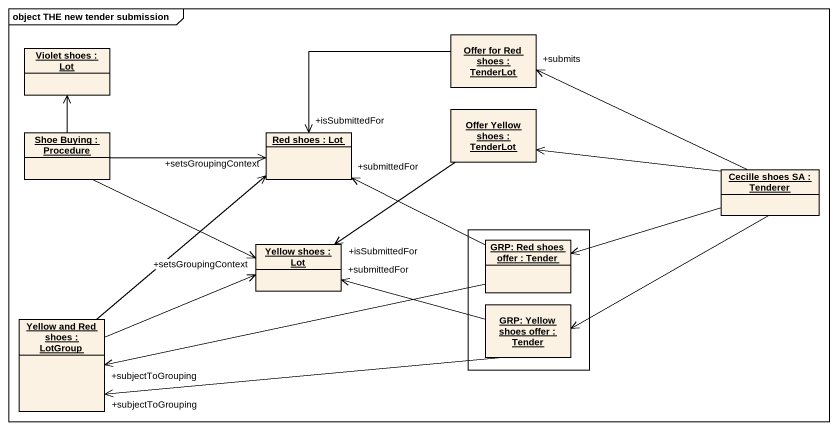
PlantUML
@startuml
mainframe object THE new tender submission
hide circle
hide empty members
object "Violet shoes : Lot" as Violet_shoes
object "Offer for Red shoes : TenderLot" as Offer_for_Red_shoes
object "Shoe Buying : Procedure" as Shoe_Buying
object "Red shoes : Lot" as Red_shoes
object "Offer Yellow shoes : TenderLot" as Offer_Yellow_shoes
object "Cecille shoes SA : Tenderer" as Cecille_shoes_SA
object "Yellow shoes : Lot" as Yellow_shoes
rectangle " " as rectangle1 {
  object "GRP: Red shoes offer : Tender" as GRP_Red_shoes_offer
  object "GRP: Yellow shoes offer : Tender" as GRP_Yellow_shoes_offer
}
object "Yellow and Red shoes : LotGroup" as Yellow_and_Red_shoes
Offer_for_Red_shoes -left-> "+isSubmittedFor" Red_shoes
Shoe_Buying -up-> Violet_shoes
Shoe_Buying -right-> Red_shoes
Shoe_Buying -right-> Yellow_shoes
Offer_Yellow_shoes --> "+isSubmittedFor" Yellow_shoes
Cecille_shoes_SA -left-> "+submits" Offer_for_Red_shoes
Cecille_shoes_SA -left-> Offer_Yellow_shoes
Cecille_shoes_SA -left-> GRP_Red_shoes_offer
Cecille_shoes_SA -left-> GRP_Yellow_shoes_offer
GRP_Red_shoes_offer -left-> "+submittedFor" Red_shoes
GRP_Red_shoes_offer -left-> "+subjectToGrouping" Yellow_and_Red_shoes
Yellow_and_Red_shoes -up-> "+setsGroupingContext" Red_shoes
Yellow_and_Red_shoes -right-> "+setsGroupingContext" Yellow_shoes
GRP_Yellow_shoes_offer -left-> "+submittedFor" Yellow_shoes
GRP_Yellow_shoes_offer -left-> "+subjectToGrouping" Yellow_and_Red_shoes
@enduml
